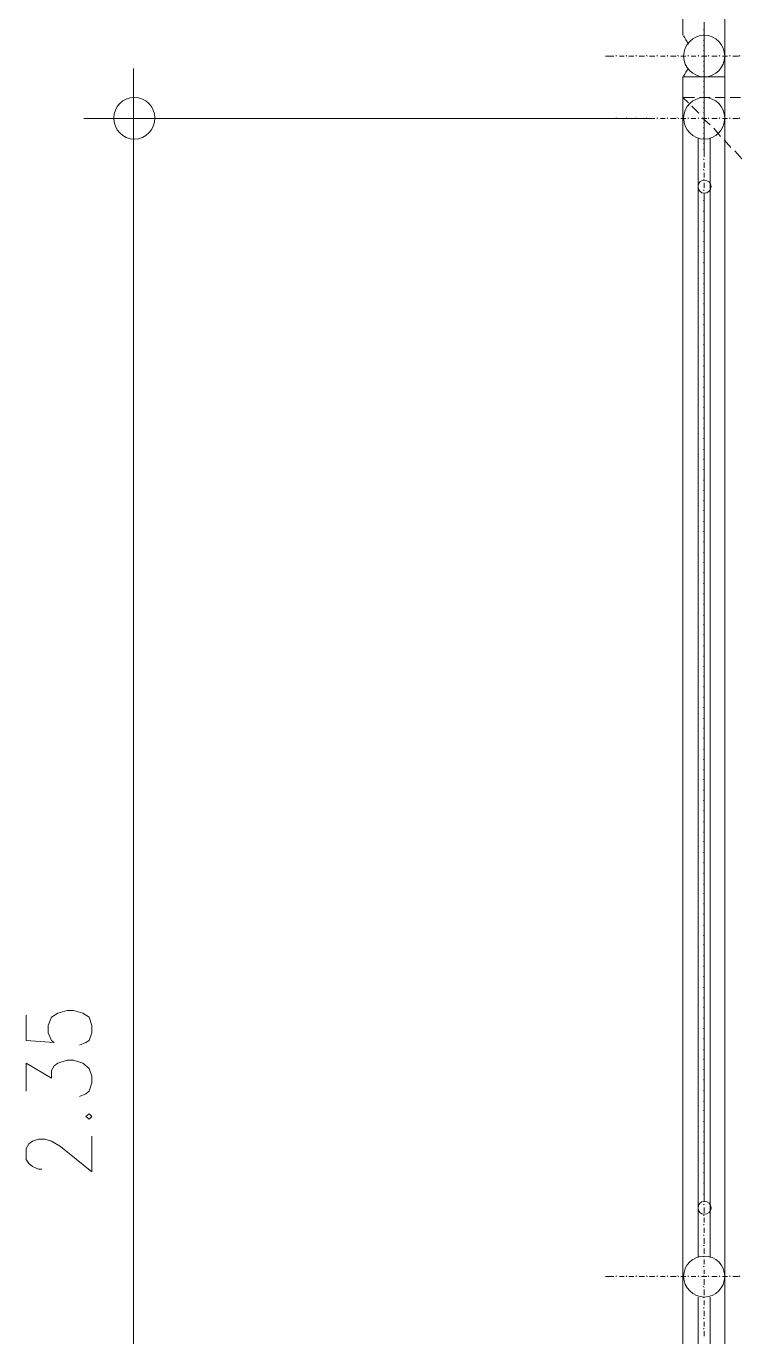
# Model space of a CAD drawing. Header units: millimetres. Extents: x 2928 to 3112, y 1220 to 1280.
# Drawn here: x 3063.563 to 3065.293, y 1265.01 to 1268.178 of the extents above; entities that cross this region are included whole.
import ezdxf

# ---------------------------------------------------------------- set-up
doc = ezdxf.new("R2010")
doc.units = ezdxf.units.MM

msp = doc.modelspace()

# ---------------------------------------------------------------- linework, layer by layer
at = {"color": 253, "linetype": 'Continuous', "lineweight": 5, "true_color": 0x9a9a9a}
for points in [[(3065.25214, 1268.05543), (3065.25214, 1275.05676), (3065.15125, 1275.05676), (3065.15125, 1268.15632)], [(3065.07516, 1267.95454), (3063.80325, 1267.95454), (3063.80325, 1267.95454)], [(3063.82309, 1267.8553), (3063.82309, 1263.35314), (3063.82309, 1263.35314)]]:
    msp.add_lwpolyline(points, dxfattribs=at)
at = {"color": 252, "linetype": 'Continuous', "lineweight": 13, "true_color": 0x989898}
for points in [[(3065.20252, 1268.1679), (3065.20087, 1268.16956), (3065.20087, 1268.16956)], [(3065.20252, 1268.18775), (3065.20252, 1268.17452), (3065.20252, 1268.17452)], [(3065.20252, 1268.16129), (3065.20252, 1268.17452), (3065.20252, 1268.17452)], [(3065.20252, 1268.16129), (3065.20252, 1268.14971), (3065.20252, 1268.14971)], [(3065.20252, 1268.15632), (3065.20087, 1268.15798), (3065.20087, 1268.15798)], [(3065.20252, 1268.14309), (3065.20087, 1268.14475), (3065.20087, 1268.14475)], [(3065.20252, 1268.12986), (3065.20087, 1268.13151), (3065.20087, 1268.13151)], [(3065.20252, 1268.13648), (3065.20252, 1268.14971), (3065.20252, 1268.14971)], [(3065.20252, 1268.13648), (3065.20252, 1268.12324), (3065.20252, 1268.12324)], [(3064.96435, 1268.10505), (3064.98419, 1268.10505), (3064.98419, 1268.10505)], [(3064.99081, 1268.10505), (3064.98915, 1268.1067), (3064.98915, 1268.1067)], [(3064.99742, 1268.10505), (3065.009, 1268.10505), (3065.009, 1268.10505)], [(3065.01562, 1268.10505), (3065.01396, 1268.1067), (3065.01396, 1268.1067)], [(3065.02058, 1268.10505), (3065.03216, 1268.10505), (3065.03216, 1268.10505)], [(3065.03877, 1268.10505), (3065.03712, 1268.1067), (3065.03712, 1268.1067)], [(3065.04539, 1268.10505), (3065.05862, 1268.10505), (3065.05862, 1268.10505)], [(3065.06524, 1268.10505), (3065.06193, 1268.1067), (3065.06193, 1268.1067)], [(3065.0702, 1268.10505), (3065.08343, 1268.10505), (3065.08343, 1268.10505)], [(3065.09005, 1268.10505), (3065.08839, 1268.1067), (3065.08839, 1268.1067)], [(3065.09666, 1268.10505), (3065.10824, 1268.10505), (3065.10824, 1268.10505)], [(3065.11486, 1268.10505), (3065.1132, 1268.1067), (3065.1132, 1268.1067)], [(3065.12147, 1268.10505), (3065.13471, 1268.10505), (3065.13471, 1268.10505)], [(3065.14132, 1268.10505), (3065.13801, 1268.1067), (3065.13801, 1268.1067)], [(3065.14628, 1268.10505), (3065.15786, 1268.10505), (3065.15786, 1268.10505)], [(3065.16448, 1268.10505), (3065.16282, 1268.1067), (3065.16282, 1268.1067)], [(3065.17109, 1268.10505), (3065.18267, 1268.10505), (3065.18267, 1268.10505)], [(3065.18929, 1268.10505), (3065.18763, 1268.1067), (3065.18763, 1268.1067)], [(3065.1959, 1268.10505), (3065.20914, 1268.10505), (3065.20914, 1268.10505)], [(3065.20252, 1268.11663), (3065.20087, 1268.11994), (3065.20087, 1268.11994)], [(3065.20252, 1268.10505), (3065.20087, 1268.1067), (3065.20087, 1268.1067)], [(3065.20252, 1268.11167), (3065.20252, 1268.12324), (3065.20252, 1268.12324)], [(3065.20252, 1268.11167), (3065.20252, 1268.09843), (3065.20252, 1268.09843)], [(3065.20252, 1268.0852), (3065.20252, 1268.09843), (3065.20252, 1268.09843)], [(3065.2141, 1268.10505), (3065.21244, 1268.1067), (3065.21244, 1268.1067)], [(3065.22071, 1268.10505), (3065.23395, 1268.10505), (3065.23395, 1268.10505)], [(3065.24056, 1268.10505), (3065.23891, 1268.1067), (3065.23891, 1268.1067)], [(3065.24718, 1268.10505), (3065.25875, 1268.10505), (3065.25875, 1268.10505)], [(3065.26537, 1268.10505), (3065.26372, 1268.1067), (3065.26372, 1268.1067)], [(3065.27199, 1268.10505), (3065.28522, 1268.10505), (3065.28522, 1268.10505)], [(3065.28853, 1268.10505), (3065.28687, 1268.1067), (3065.28687, 1268.1067)], [(3065.20252, 1268.09182), (3065.20087, 1268.09347), (3065.20087, 1268.09347)], [(3065.20252, 1268.07859), (3065.20087, 1268.08189), (3065.20087, 1268.08189)], [(3065.20252, 1268.06866), (3065.20087, 1268.07032), (3065.20087, 1268.07032)], [(3065.20252, 1268.0852), (3065.20252, 1268.07528), (3065.20252, 1268.07528)], [(3065.20252, 1268.06205), (3065.20252, 1268.07528), (3065.20252, 1268.07528)], [(3065.20252, 1268.05543), (3065.20087, 1268.05708), (3065.20087, 1268.05708)], [(3065.20252, 1268.04385), (3065.20087, 1268.04551), (3065.20087, 1268.04551)], [(3065.20252, 1268.03062), (3065.20087, 1268.03227), (3065.20087, 1268.03227)], [(3065.20252, 1268.06205), (3065.20252, 1268.05047), (3065.20252, 1268.05047)], [(3065.20252, 1268.03724), (3065.20252, 1268.05047), (3065.20252, 1268.05047)], [(3065.20252, 1268.03724), (3065.20252, 1268.024), (3065.20252, 1268.024)], [(3065.15125, 1267.98596), (3065.15125, 1268.00581), (3065.17936, 1268.00581)], [(3065.15125, 1268.00581), (3065.16448, 1267.99258), (3065.16448, 1267.99258)], [(3065.19094, 1268.00581), (3065.21741, 1268.00581), (3065.21741, 1268.00581)], [(3065.20252, 1268.01739), (3065.20087, 1268.01904), (3065.20087, 1268.01904)], [(3065.20252, 1268.00581), (3065.20087, 1268.00746), (3065.20087, 1268.00746)], [(3065.20252, 1268.01077), (3065.20252, 1268.024), (3065.20252, 1268.024)], [(3065.20252, 1268.01077), (3065.20252, 1267.99919), (3065.20252, 1267.99919)], [(3065.22898, 1268.00581), (3065.25214, 1268.00581), (3065.25214, 1268.00581)], [(3065.26537, 1268.00581), (3065.29018, 1268.00581), (3065.29018, 1268.00581)], [(3065.15125, 1267.94792), (3065.15125, 1267.97273), (3065.15125, 1267.97273)], [(3065.17275, 1267.98431), (3065.18929, 1267.96777), (3065.18929, 1267.96777)], [(3065.20252, 1267.99258), (3065.20087, 1267.99423), (3065.20087, 1267.99423)], [(3065.20252, 1267.97935), (3065.20087, 1267.981), (3065.20087, 1267.981)], [(3065.20252, 1267.96777), (3065.20087, 1267.96942), (3065.20087, 1267.96942)], [(3065.20252, 1267.98596), (3065.20252, 1267.99919), (3065.20252, 1267.99919)], [(3065.20252, 1267.98596), (3065.20252, 1267.97273), (3065.20252, 1267.97273)], [(3065.20252, 1267.96115), (3065.20252, 1267.97273), (3065.20252, 1267.97273)], [(3064.96435, 1267.95454), (3064.98419, 1267.95454), (3064.98419, 1267.95454)], [(3064.96435, 1267.95454), (3064.98419, 1267.95454), (3064.98419, 1267.95454)], [(3064.99081, 1267.95454), (3064.98915, 1267.95619), (3064.98915, 1267.95619)], [(3064.99081, 1267.95454), (3064.98915, 1267.95619), (3064.98915, 1267.95619)], [(3064.99742, 1267.95454), (3065.009, 1267.95454), (3065.009, 1267.95454)], [(3064.99742, 1267.95454), (3065.009, 1267.95454), (3065.009, 1267.95454)], [(3065.01562, 1267.95454), (3065.01396, 1267.95619), (3065.01396, 1267.95619)], [(3065.01562, 1267.95454), (3065.01396, 1267.95619), (3065.01396, 1267.95619)], [(3065.02058, 1267.95454), (3065.03216, 1267.95454), (3065.03216, 1267.95454)], [(3065.02058, 1267.95454), (3065.03216, 1267.95454), (3065.03216, 1267.95454)], [(3065.03877, 1267.95454), (3065.03712, 1267.95619), (3065.03712, 1267.95619)], [(3065.03877, 1267.95454), (3065.03712, 1267.95619), (3065.03712, 1267.95619)], [(3065.04539, 1267.95454), (3065.05862, 1267.95454), (3065.05862, 1267.95454)], [(3065.04539, 1267.95454), (3065.05862, 1267.95454), (3065.05862, 1267.95454)], [(3065.06524, 1267.95454), (3065.06193, 1267.95619), (3065.06193, 1267.95619)], [(3065.06524, 1267.95454), (3065.06193, 1267.95619), (3065.06193, 1267.95619)], [(3065.0702, 1267.95454), (3065.08343, 1267.95454), (3065.08343, 1267.95454)], [(3065.0702, 1267.95454), (3065.08343, 1267.95454), (3065.08343, 1267.95454)], [(3065.09005, 1267.95454), (3065.08839, 1267.95619), (3065.08839, 1267.95619)], [(3065.09005, 1267.95454), (3065.08839, 1267.95619), (3065.08839, 1267.95619)], [(3065.09666, 1267.95454), (3065.10824, 1267.95454), (3065.10824, 1267.95454)], [(3065.09666, 1267.95454), (3065.10824, 1267.95454), (3065.10824, 1267.95454)], [(3065.11486, 1267.95454), (3065.1132, 1267.95619), (3065.1132, 1267.95619)], [(3065.11486, 1267.95454), (3065.1132, 1267.95619), (3065.1132, 1267.95619)], [(3065.12147, 1267.95454), (3065.13471, 1267.95454), (3065.13471, 1267.95454)], [(3065.12147, 1267.95454), (3065.13471, 1267.95454), (3065.13471, 1267.95454)], [(3065.14132, 1267.95454), (3065.13801, 1267.95619), (3065.13801, 1267.95619)], [(3065.14132, 1267.95454), (3065.13801, 1267.95619), (3065.13801, 1267.95619)], [(3065.14628, 1267.95454), (3065.15786, 1267.95454), (3065.15786, 1267.95454)], [(3065.14628, 1267.95454), (3065.15786, 1267.95454), (3065.15786, 1267.95454)], [(3065.16448, 1267.95454), (3065.16282, 1267.95619), (3065.16282, 1267.95619)], [(3065.16448, 1267.95454), (3065.16282, 1267.95619), (3065.16282, 1267.95619)], [(3065.17109, 1267.95454), (3065.18267, 1267.95454), (3065.18267, 1267.95454)], [(3065.17109, 1267.95454), (3065.18267, 1267.95454), (3065.18267, 1267.95454)], [(3065.18929, 1267.95454), (3065.18763, 1267.95619), (3065.18763, 1267.95619)], [(3065.18929, 1267.95454), (3065.18763, 1267.95619), (3065.18763, 1267.95619)], [(3065.1959, 1267.95454), (3065.20914, 1267.95454), (3065.20914, 1267.95454)], [(3065.1959, 1267.95454), (3065.20914, 1267.95454), (3065.20914, 1267.95454)], [(3065.19756, 1267.95619), (3065.21741, 1267.93965), (3065.21741, 1267.93965)], [(3065.20252, 1267.95454), (3065.20087, 1267.95619), (3065.20087, 1267.95619)], [(3065.20252, 1267.94461), (3065.20087, 1267.94627), (3065.20087, 1267.94627)], [(3065.20252, 1267.96115), (3065.20252, 1267.94792), (3065.20252, 1267.94792)], [(3065.20252, 1267.938), (3065.20252, 1267.94792), (3065.20252, 1267.94792)], [(3065.20252, 1267.938), (3065.20252, 1267.92476), (3065.20252, 1267.92476)], [(3065.2141, 1267.95454), (3065.21244, 1267.95619), (3065.21244, 1267.95619)], [(3065.2141, 1267.95454), (3065.21244, 1267.95619), (3065.21244, 1267.95619)], [(3065.22071, 1267.95454), (3065.23395, 1267.95454), (3065.23395, 1267.95454)], [(3065.22071, 1267.95454), (3065.23395, 1267.95454), (3065.23395, 1267.95454)], [(3065.24056, 1267.95454), (3065.23891, 1267.95619), (3065.23891, 1267.95619)], [(3065.24056, 1267.95454), (3065.23891, 1267.95619), (3065.23891, 1267.95619)], [(3065.24718, 1267.95454), (3065.25875, 1267.95454), (3065.25875, 1267.95454)], [(3065.24718, 1267.95454), (3065.25875, 1267.95454), (3065.25875, 1267.95454)], [(3065.26537, 1267.95454), (3065.26372, 1267.95619), (3065.26372, 1267.95619)], [(3065.26537, 1267.95454), (3065.26372, 1267.95619), (3065.26372, 1267.95619)], [(3065.27199, 1267.95454), (3065.28522, 1267.95454), (3065.28522, 1267.95454)], [(3065.27199, 1267.95454), (3065.28522, 1267.95454), (3065.28522, 1267.95454)], [(3065.28853, 1267.95454), (3065.28687, 1267.95619), (3065.28687, 1267.95619)], [(3065.28853, 1267.95454), (3065.28687, 1267.95619), (3065.28687, 1267.95619)], [(3065.15125, 1267.90988), (3065.15125, 1267.93469), (3065.15125, 1267.93469)], [(3065.20252, 1267.93138), (3065.20087, 1267.93303), (3065.20087, 1267.93303)], [(3065.20252, 1267.91815), (3065.20087, 1267.9198), (3065.20087, 1267.9198)], [(3065.20252, 1267.90492), (3065.20087, 1267.90822), (3065.20087, 1267.90822)], [(3065.20252, 1267.91153), (3065.20252, 1267.92476), (3065.20252, 1267.92476)], [(3065.20252, 1267.91153), (3065.20252, 1267.89995), (3065.20252, 1267.89995)], [(3065.22568, 1267.93138), (3065.24222, 1267.91153), (3065.24222, 1267.91153)], [(3065.15125, 1267.87349), (3065.15125, 1267.89995), (3065.15125, 1267.89995)], [(3065.20252, 1267.89334), (3065.20087, 1267.89499), (3065.20087, 1267.89499)], [(3065.20252, 1267.88011), (3065.20087, 1267.88176), (3065.20087, 1267.88176)], [(3065.20252, 1267.88672), (3065.20252, 1267.89995), (3065.20252, 1267.89995)], [(3065.20252, 1267.88672), (3065.20252, 1267.87018), (3065.20252, 1267.87018)], [(3065.25049, 1267.90326), (3065.26702, 1267.88507), (3065.26702, 1267.88507)], [(3065.27695, 1267.8768), (3065.29349, 1267.85695), (3065.29349, 1267.85695)], [(3065.15125, 1267.83545), (3065.15125, 1267.86191), (3065.15125, 1267.86191)], [(3065.20252, 1267.8553), (3065.20087, 1267.85695), (3065.20087, 1267.85695)], [(3065.20252, 1267.86191), (3065.20252, 1267.87349), (3065.20252, 1267.87349)], [(3065.20252, 1267.83545), (3065.20252, 1267.84868), (3065.20252, 1267.84868)], [(3065.15125, 1267.79741), (3065.15125, 1267.82387), (3065.15125, 1267.82387)], [(3065.20252, 1267.82883), (3065.20087, 1267.83214), (3065.20087, 1267.83214)], [(3065.20252, 1267.81229), (3065.20252, 1267.82387), (3065.20252, 1267.82387)], [(3065.15125, 1267.76102), (3065.15125, 1267.78583), (3065.15125, 1267.78583)], [(3065.20252, 1267.80568), (3065.20087, 1267.80733), (3065.20087, 1267.80733)], [(3065.20252, 1267.78087), (3065.20087, 1267.78252), (3065.20087, 1267.78252)], [(3065.20252, 1267.78748), (3065.20252, 1267.79906), (3065.20252, 1267.79906)], [(3065.15125, 1267.72298), (3065.15125, 1267.74944), (3065.15125, 1267.74944)], [(3065.20252, 1267.75606), (3065.20087, 1267.75771), (3065.20087, 1267.75771)], [(3065.20252, 1267.76102), (3065.20252, 1267.77425), (3065.20252, 1267.77425)], [(3065.20252, 1267.73621), (3065.20252, 1267.74944), (3065.20252, 1267.74944)], [(3065.20252, 1267.72959), (3065.20087, 1267.73125), (3065.20087, 1267.73125)], [(3065.20252, 1267.7114), (3065.20252, 1267.72298), (3065.20252, 1267.72298)], [(3065.15125, 1267.68494), (3065.15125, 1267.7114), (3065.15125, 1267.7114)], [(3065.20252, 1267.70478), (3065.20087, 1267.70644), (3065.20087, 1267.70644)], [(3065.20252, 1267.68494), (3065.20252, 1267.69817), (3065.20252, 1267.69817)], [(3065.15125, 1267.64689), (3065.15125, 1267.67336), (3065.15125, 1267.67336)], [(3065.20252, 1267.68163), (3065.20087, 1267.68328), (3065.20087, 1267.68328)], [(3065.20252, 1267.65516), (3065.20087, 1267.65847), (3065.20087, 1267.65847)], [(3065.20252, 1267.66178), (3065.20252, 1267.67501), (3065.20252, 1267.67501)], [(3065.15125, 1267.61216), (3065.15125, 1267.63532), (3065.15125, 1267.63532)], [(3065.20252, 1267.63035), (3065.20087, 1267.63201), (3065.20087, 1267.63201)], [(3065.20252, 1267.63697), (3065.20252, 1267.6502), (3065.20252, 1267.6502)], [(3065.20252, 1267.61216), (3065.20252, 1267.62374), (3065.20252, 1267.62374)], [(3065.15125, 1267.57412), (3065.15125, 1267.59893), (3065.15125, 1267.59893)], [(3065.20252, 1267.60555), (3065.20087, 1267.6072), (3065.20087, 1267.6072)], [(3065.20252, 1267.5857), (3065.20252, 1267.59893), (3065.20252, 1267.59893)], [(3065.15125, 1267.53442), (3065.15125, 1267.56089), (3065.15125, 1267.56089)], [(3065.20252, 1267.57908), (3065.20087, 1267.58074), (3065.20087, 1267.58074)], [(3065.20252, 1267.56089), (3065.20252, 1267.57412), (3065.20252, 1267.57412)], [(3065.20252, 1267.55427), (3065.20087, 1267.55593), (3065.20087, 1267.55593)], [(3065.20252, 1267.53112), (3065.20087, 1267.53277), (3065.20087, 1267.53277)], [(3065.20252, 1267.53773), (3065.20252, 1267.54931), (3065.20252, 1267.54931)], [(3065.15125, 1267.49969), (3065.15125, 1267.52285), (3065.15125, 1267.52285)], [(3065.20252, 1267.50631), (3065.20087, 1267.50796), (3065.20087, 1267.50796)], [(3065.20252, 1267.51127), (3065.20252, 1267.5245), (3065.20252, 1267.5245)], [(3065.20252, 1267.48646), (3065.20252, 1267.49969), (3065.20252, 1267.49969)], [(3065.15125, 1267.46165), (3065.15125, 1267.48646), (3065.15125, 1267.48646)], [(3065.20252, 1267.47984), (3065.20087, 1267.4815), (3065.20087, 1267.4815)], [(3065.20252, 1267.46165), (3065.20252, 1267.47323), (3065.20252, 1267.47323)], [(3065.15125, 1267.42361), (3065.15125, 1267.44842), (3065.15125, 1267.44842)], [(3065.20252, 1267.45503), (3065.20087, 1267.45669), (3065.20087, 1267.45669)], [(3065.20252, 1267.42857), (3065.20087, 1267.43188), (3065.20087, 1267.43188)], [(3065.20252, 1267.43518), (3065.20252, 1267.44842), (3065.20252, 1267.44842)], [(3065.15125, 1267.38556), (3065.15125, 1267.41037), (3065.15125, 1267.41037)], [(3065.20252, 1267.40541), (3065.20087, 1267.40872), (3065.20087, 1267.40872)], [(3065.20252, 1267.41203), (3065.20252, 1267.42361), (3065.20252, 1267.42361)], [(3065.20252, 1267.38722), (3065.20252, 1267.40045), (3065.20252, 1267.40045)], [(3065.15125, 1267.34918), (3065.15125, 1267.37233), (3065.15125, 1267.37233)], [(3065.20252, 1267.3806), (3065.20087, 1267.38226), (3065.20087, 1267.38226)], [(3065.20252, 1267.36241), (3065.20252, 1267.37399), (3065.20252, 1267.37399)], [(3065.15125, 1267.31114), (3065.15125, 1267.33594), (3065.15125, 1267.33594)], [(3065.20252, 1267.35579), (3065.20087, 1267.35745), (3065.20087, 1267.35745)], [(3065.20252, 1267.33594), (3065.20252, 1267.34918), (3065.20252, 1267.34918)], [(3065.20252, 1267.32933), (3065.20087, 1267.33098), (3065.20087, 1267.33098)], [(3065.20252, 1267.30452), (3065.20087, 1267.30617), (3065.20087, 1267.30617)], [(3065.20252, 1267.31114), (3065.20252, 1267.32271), (3065.20252, 1267.32271)], [(3065.15125, 1267.27309), (3065.15125, 1267.2979), (3065.15125, 1267.2979)], [(3065.20252, 1267.28136), (3065.20087, 1267.28302), (3065.20087, 1267.28302)], [(3065.20252, 1267.28467), (3065.20252, 1267.2979), (3065.20252, 1267.2979)], [(3065.20252, 1267.26152), (3065.20252, 1267.27475), (3065.20252, 1267.27475)], [(3065.15125, 1267.23671), (3065.15125, 1267.25986), (3065.15125, 1267.25986)], [(3065.20252, 1267.25655), (3065.20087, 1267.25821), (3065.20087, 1267.25821)], [(3065.20252, 1267.23671), (3065.20252, 1267.24994), (3065.20252, 1267.24994)], [(3065.15125, 1267.19866), (3065.15125, 1267.22347), (3065.15125, 1267.22347)], [(3065.20252, 1267.23009), (3065.20087, 1267.23174), (3065.20087, 1267.23174)], [(3065.20252, 1267.2119), (3065.20252, 1267.22347), (3065.20252, 1267.22347)], [(3065.15125, 1267.16062), (3065.15125, 1267.18543), (3065.15125, 1267.18543)], [(3065.20252, 1267.20528), (3065.20087, 1267.20693), (3065.20087, 1267.20693)], [(3065.20252, 1267.17882), (3065.20087, 1267.18212), (3065.20087, 1267.18212)], [(3065.20252, 1267.18543), (3065.20252, 1267.19866), (3065.20252, 1267.19866)], [(3065.15125, 1267.12258), (3065.15125, 1267.14739), (3065.15125, 1267.14739)], [(3065.20252, 1267.15401), (3065.20087, 1267.15566), (3065.20087, 1267.15566)], [(3065.20252, 1267.16062), (3065.20252, 1267.17385), (3065.20252, 1267.17385)], [(3065.20252, 1267.13747), (3065.20252, 1267.1507), (3065.20252, 1267.1507)], [(3065.20252, 1267.13085), (3065.20087, 1267.1325), (3065.20087, 1267.1325)], [(3065.20252, 1267.111), (3065.20252, 1267.12423), (3065.20252, 1267.12423)], [(3065.15125, 1267.08619), (3065.15125, 1267.10935), (3065.15125, 1267.10935)], [(3065.20252, 1267.10604), (3065.20087, 1267.10769), (3065.20087, 1267.10769)], [(3065.20252, 1267.08619), (3065.20252, 1267.09942), (3065.20252, 1267.09942)], [(3065.15125, 1267.04815), (3065.15125, 1267.07296), (3065.15125, 1267.07296)], [(3065.20252, 1267.07958), (3065.20087, 1267.08123), (3065.20087, 1267.08123)], [(3065.20252, 1267.05477), (3065.20087, 1267.05642), (3065.20087, 1267.05642)], [(3065.20252, 1267.06138), (3065.20252, 1267.07296), (3065.20252, 1267.07296)], [(3065.15125, 1267.01011), (3065.15125, 1267.03492), (3065.15125, 1267.03492)], [(3065.20252, 1267.02996), (3065.20087, 1267.03161), (3065.20087, 1267.03161)], [(3065.20252, 1267.03492), (3065.20252, 1267.04815), (3065.20252, 1267.04815)], [(3065.20252, 1267.01176), (3065.20252, 1267.02334), (3065.20252, 1267.02334)], [(3065.15125, 1266.97207), (3065.15125, 1266.99688), (3065.15125, 1266.99688)], [(3065.20252, 1267.00515), (3065.20087, 1267.00846), (3065.20087, 1267.00846)], [(3065.20252, 1266.98695), (3065.20252, 1267.00019), (3065.20252, 1267.00019)], [(3065.15125, 1266.93568), (3065.15125, 1266.96214), (3065.15125, 1266.96214)], [(3065.20252, 1266.98034), (3065.20087, 1266.98199), (3065.20087, 1266.98199)], [(3065.20252, 1266.95553), (3065.20087, 1266.95718), (3065.20087, 1266.95718)], [(3065.20252, 1266.96214), (3065.20252, 1266.97372), (3065.20252, 1266.97372)], [(3065.15125, 1266.89764), (3065.15125, 1266.9241), (3065.15125, 1266.9241)], [(3065.20252, 1266.92906), (3065.20087, 1266.93237), (3065.20087, 1266.93237)], [(3065.20252, 1266.93568), (3065.20252, 1266.94891), (3065.20252, 1266.94891)], [(3065.20252, 1266.91087), (3065.20252, 1266.9241), (3065.20252, 1266.9241)], [(3065.20252, 1266.90425), (3065.20087, 1266.90591), (3065.20087, 1266.90591)], [(3065.20252, 1266.88606), (3065.20252, 1266.89764), (3065.20252, 1266.89764)], [(3065.15125, 1266.8596), (3065.15125, 1266.88606), (3065.15125, 1266.88606)], [(3065.20252, 1266.8811), (3065.20087, 1266.88275), (3065.20087, 1266.88275)], [(3065.20252, 1266.86125), (3065.20252, 1266.87448), (3065.20252, 1266.87448)], [(3065.15125, 1266.82321), (3065.15125, 1266.84636), (3065.15125, 1266.84636)], [(3065.20252, 1266.85629), (3065.20087, 1266.85794), (3065.20087, 1266.85794)], [(3065.20252, 1266.82982), (3065.20087, 1266.83148), (3065.20087, 1266.83148)], [(3065.20252, 1266.83644), (3065.20252, 1266.84967), (3065.20252, 1266.84967)], [(3065.15125, 1266.78517), (3065.15125, 1266.81163), (3065.15125, 1266.81163)], [(3065.20252, 1266.80501), (3065.20087, 1266.80667), (3065.20087, 1266.80667)], [(3065.20252, 1266.81163), (3065.20252, 1266.82321), (3065.20252, 1266.82321)], [(3065.20252, 1266.78517), (3065.20252, 1266.7984), (3065.20252, 1266.7984)], [(3065.15125, 1266.74713), (3065.15125, 1266.77359), (3065.15125, 1266.77359)], [(3065.20252, 1266.7802), (3065.20087, 1266.78186), (3065.20087, 1266.78186)], [(3065.20252, 1266.76036), (3065.20252, 1266.77359), (3065.20252, 1266.77359)], [(3065.15125, 1266.70908), (3065.15125, 1266.73555), (3065.15125, 1266.73555)], [(3065.20252, 1266.75374), (3065.20087, 1266.75539), (3065.20087, 1266.75539)], [(3065.20252, 1266.7372), (3065.20252, 1266.75043), (3065.20252, 1266.75043)], [(3065.20252, 1266.73059), (3065.20087, 1266.73224), (3065.20087, 1266.73224)], [(3065.20252, 1266.70578), (3065.20087, 1266.70743), (3065.20087, 1266.70743)], [(3065.20252, 1266.71239), (3065.20252, 1266.72397), (3065.20252, 1266.72397)], [(3065.15125, 1266.67435), (3065.15125, 1266.69916), (3065.15125, 1266.69916)], [(3065.20252, 1266.67931), (3065.20087, 1266.68097), (3065.20087, 1266.68097)], [(3065.20252, 1266.68593), (3065.20252, 1266.69916), (3065.20252, 1266.69916)], [(3065.20252, 1266.66112), (3065.20252, 1266.67435), (3065.20252, 1266.67435)], [(3065.15125, 1266.63465), (3065.15125, 1266.66112), (3065.15125, 1266.66112)], [(3065.20252, 1266.6545), (3065.20087, 1266.65616), (3065.20087, 1266.65616)], [(3065.20252, 1266.63465), (3065.20252, 1266.64789), (3065.20252, 1266.64789)], [(3065.15125, 1266.59661), (3065.15125, 1266.62308), (3065.15125, 1266.62308)], [(3065.20252, 1266.62969), (3065.20087, 1266.63135), (3065.20087, 1266.63135)], [(3065.20252, 1266.60654), (3065.20087, 1266.60819), (3065.20087, 1266.60819)], [(3065.20252, 1266.6115), (3065.20252, 1266.62308), (3065.20252, 1266.62308)], [(3065.15125, 1266.56188), (3065.15125, 1266.58503), (3065.15125, 1266.58503)], [(3065.20252, 1266.58007), (3065.20087, 1266.58173), (3065.20087, 1266.58173)], [(3065.20252, 1266.58669), (3065.20252, 1266.59992), (3065.20252, 1266.59992)], [(3065.15125, 1266.52384), (3065.15125, 1266.54865), (3065.15125, 1266.54865)], [(3065.20252, 1266.55526), (3065.20087, 1266.55692), (3065.20087, 1266.55692)], [(3065.20252, 1266.56188), (3065.20252, 1266.57346), (3065.20252, 1266.57346)], [(3065.20252, 1266.53541), (3065.20252, 1266.54865), (3065.20252, 1266.54865)], [(3065.20252, 1266.5288), (3065.20087, 1266.53211), (3065.20087, 1266.53211)], [(3065.20252, 1266.5106), (3065.20252, 1266.52384), (3065.20252, 1266.52384)], [(3065.15125, 1266.48579), (3065.15125, 1266.5106), (3065.15125, 1266.5106)], [(3065.20252, 1266.50399), (3065.20087, 1266.50564), (3065.20087, 1266.50564)], [(3065.20252, 1266.48083), (3065.20087, 1266.48249), (3065.20087, 1266.48249)], [(3065.20252, 1266.48745), (3065.20252, 1266.49737), (3065.20252, 1266.49737)], [(3065.15125, 1266.44775), (3065.15125, 1266.47256), (3065.15125, 1266.47256)], [(3065.20252, 1266.45602), (3065.20087, 1266.45768), (3065.20087, 1266.45768)], [(3065.20252, 1266.46264), (3065.20252, 1266.47422), (3065.20252, 1266.47422)], [(3065.20252, 1266.43618), (3065.20252, 1266.44941), (3065.20252, 1266.44941)], [(3065.15125, 1266.41137), (3065.15125, 1266.43618), (3065.15125, 1266.43618)], [(3065.20252, 1266.42956), (3065.20087, 1266.43121), (3065.20087, 1266.43121)], [(3065.20252, 1266.41137), (3065.20252, 1266.42294), (3065.20252, 1266.42294)], [(3065.15125, 1266.37332), (3065.15125, 1266.39813), (3065.15125, 1266.39813)], [(3065.20252, 1266.40475), (3065.20087, 1266.4064), (3065.20087, 1266.4064)], [(3065.20252, 1266.3849), (3065.20252, 1266.39813), (3065.20252, 1266.39813)], [(3065.15125, 1266.33528), (3065.15125, 1266.36009), (3065.15125, 1266.36009)], [(3065.20252, 1266.37994), (3065.20087, 1266.38159), (3065.20087, 1266.38159)], [(3065.20252, 1266.35678), (3065.20087, 1266.35844), (3065.20087, 1266.35844)], [(3065.20252, 1266.36009), (3065.20252, 1266.37332), (3065.20252, 1266.37332)], [(3065.15125, 1266.29889), (3065.15125, 1266.32205), (3065.15125, 1266.32205)], [(3065.20252, 1266.33032), (3065.20087, 1266.33197), (3065.20087, 1266.33197)], [(3065.20252, 1266.33694), (3065.20252, 1266.35017), (3065.20252, 1266.35017)], [(3065.20252, 1266.31213), (3065.20252, 1266.3237), (3065.20252, 1266.3237)], [(3065.20252, 1266.30551), (3065.20087, 1266.30716), (3065.20087, 1266.30716)], [(3065.20252, 1266.28566), (3065.20252, 1266.29889), (3065.20252, 1266.29889)], [(3065.15125, 1266.26085), (3065.15125, 1266.28566), (3065.15125, 1266.28566)], [(3065.20252, 1266.27905), (3065.20087, 1266.28235), (3065.20087, 1266.28235)], [(3065.20252, 1266.26085), (3065.20252, 1266.27408), (3065.20252, 1266.27408)], [(3065.15125, 1266.22281), (3065.15125, 1266.24762), (3065.15125, 1266.24762)], [(3065.20252, 1266.25424), (3065.20087, 1266.25589), (3065.20087, 1266.25589)], [(3065.20252, 1266.22943), (3065.20087, 1266.23108), (3065.20087, 1266.23108)], [(3065.20252, 1266.23604), (3065.20252, 1266.24762), (3065.20252, 1266.24762)], [(3065.15125, 1266.18477), (3065.15125, 1266.20958), (3065.15125, 1266.20958)], [(3065.20252, 1266.20627), (3065.20087, 1266.20792), (3065.20087, 1266.20792)], [(3065.20252, 1266.21123), (3065.20252, 1266.22281), (3065.20252, 1266.22281)], [(3065.20252, 1266.18642), (3065.20252, 1266.19965), (3065.20252, 1266.19965)], [(3065.15125, 1266.14838), (3065.15125, 1266.17319), (3065.15125, 1266.17319)], [(3065.20252, 1266.17981), (3065.20087, 1266.18146), (3065.20087, 1266.18146)], [(3065.20252, 1266.16161), (3065.20252, 1266.17319), (3065.20252, 1266.17319)], [(3065.15125, 1266.11034), (3065.15125, 1266.13515), (3065.15125, 1266.13515)], [(3065.20252, 1266.155), (3065.20087, 1266.15665), (3065.20087, 1266.15665)], [(3065.20252, 1266.13019), (3065.20087, 1266.13184), (3065.20087, 1266.13184)], [(3065.20252, 1266.13515), (3065.20252, 1266.14838), (3065.20252, 1266.14838)], [(3065.20252, 1266.10372), (3065.20087, 1266.10538), (3065.20087, 1266.10538)], [(3065.20252, 1266.11034), (3065.20252, 1266.12357), (3065.20252, 1266.12357)], [(3065.15125, 1266.0723), (3065.15125, 1266.09711), (3065.15125, 1266.09711)], [(3065.20252, 1266.08057), (3065.20087, 1266.08222), (3065.20087, 1266.08222)], [(3065.20252, 1266.08718), (3065.20252, 1266.09711), (3065.20252, 1266.09711)], [(3065.20252, 1266.06237), (3065.20252, 1266.07395), (3065.20252, 1266.07395)], [(3065.15125, 1266.03591), (3065.15125, 1266.05907), (3065.15125, 1266.05907)], [(3065.20252, 1266.05576), (3065.20087, 1266.05741), (3065.20087, 1266.05741)], [(3065.20252, 1266.03591), (3065.20252, 1266.04914), (3065.20252, 1266.04914)], [(3065.15125, 1265.99787), (3065.15125, 1266.02433), (3065.15125, 1266.02433)], [(3065.20252, 1266.02929), (3065.20087, 1266.0326), (3065.20087, 1266.0326)], [(3065.20252, 1266.00448), (3065.20087, 1266.00614), (3065.20087, 1266.00614)], [(3065.20252, 1266.0111), (3065.20252, 1266.02433), (3065.20252, 1266.02433)], [(3065.15125, 1265.95983), (3065.15125, 1265.98629), (3065.15125, 1265.98629)], [(3065.20252, 1265.97967), (3065.20087, 1265.98133), (3065.20087, 1265.98133)], [(3065.20252, 1265.98629), (3065.20252, 1265.99787), (3065.20252, 1265.99787)], [(3065.15125, 1265.92178), (3065.15125, 1265.94659), (3065.15125, 1265.94659)], [(3065.20252, 1265.95652), (3065.20087, 1265.95817), (3065.20087, 1265.95817)], [(3065.20252, 1265.95983), (3065.20252, 1265.97306), (3065.20252, 1265.97306)], [(3065.20252, 1265.93667), (3065.20252, 1265.9499), (3065.20252, 1265.9499)], [(3065.20252, 1265.93005), (3065.20087, 1265.93171), (3065.20087, 1265.93171)], [(3065.20252, 1265.91186), (3065.20252, 1265.92344), (3065.20252, 1265.92344)], [(3065.15125, 1265.8854), (3065.15125, 1265.90855), (3065.15125, 1265.90855)], [(3065.20252, 1265.90524), (3065.20087, 1265.9069), (3065.20087, 1265.9069)], [(3065.20252, 1265.88044), (3065.20087, 1265.88209), (3065.20087, 1265.88209)], [(3065.20252, 1265.8854), (3065.20252, 1265.89863), (3065.20252, 1265.89863)], [(3065.15125, 1265.84736), (3065.15125, 1265.87382), (3065.15125, 1265.87382)], [(3065.20252, 1265.85397), (3065.20087, 1265.85563), (3065.20087, 1265.85563)], [(3065.20252, 1265.86059), (3065.20252, 1265.87382), (3065.20252, 1265.87382)], [(3065.20252, 1265.83578), (3065.20252, 1265.84736), (3065.20252, 1265.84736)], [(3065.15125, 1265.80931), (3065.15125, 1265.83578), (3065.15125, 1265.83578)], [(3065.20252, 1265.82916), (3065.20087, 1265.83082), (3065.20087, 1265.83082)], [(3065.20252, 1265.81262), (3065.20252, 1265.8242), (3065.20252, 1265.8242)], [(3065.15125, 1265.77458), (3065.15125, 1265.79774), (3065.15125, 1265.79774)], [(3065.20252, 1265.80601), (3065.20087, 1265.80766), (3065.20087, 1265.80766)], [(3065.20252, 1265.78616), (3065.20252, 1265.79939), (3065.20252, 1265.79939)], [(3065.15125, 1265.73488), (3065.15125, 1265.76135), (3065.15125, 1265.76135)], [(3065.20252, 1265.77954), (3065.20087, 1265.7812), (3065.20087, 1265.7812)], [(3065.20252, 1265.75473), (3065.20087, 1265.75639), (3065.20087, 1265.75639)], [(3065.20252, 1265.76135), (3065.20252, 1265.77458), (3065.20252, 1265.77458)], [(3065.15125, 1265.69684), (3065.15125, 1265.72331), (3065.15125, 1265.72331)], [(3065.20252, 1265.72992), (3065.20087, 1265.73158), (3065.20087, 1265.73158)], [(3065.20252, 1265.73488), (3065.20252, 1265.74812), (3065.20252, 1265.74812)], [(3065.20252, 1265.71007), (3065.20252, 1265.72331), (3065.20252, 1265.72331)], [(3065.20252, 1265.70346), (3065.20087, 1265.70511), (3065.20087, 1265.70511)], [(3065.20252, 1265.68692), (3065.20252, 1265.69684), (3065.20252, 1265.69684)], [(3065.15125, 1265.6588), (3065.15125, 1265.68526), (3065.15125, 1265.68526)], [(3065.20252, 1265.6803), (3065.20087, 1265.68196), (3065.20087, 1265.68196)], [(3065.20252, 1265.65549), (3065.20087, 1265.65715), (3065.20087, 1265.65715)], [(3065.20252, 1265.66211), (3065.20252, 1265.67369), (3065.20252, 1265.67369)], [(3065.15125, 1265.62407), (3065.15125, 1265.64722), (3065.15125, 1265.64722)], [(3065.20252, 1265.62903), (3065.20087, 1265.63234), (3065.20087, 1265.63234)], [(3065.20252, 1265.63564), (3065.20252, 1265.64888), (3065.20252, 1265.64888)], [(3065.15125, 1265.58603), (3065.15125, 1265.61084), (3065.15125, 1265.61084)], [(3065.20252, 1265.60422), (3065.20087, 1265.60587), (3065.20087, 1265.60587)], [(3065.20252, 1265.61084), (3065.20252, 1265.62407), (3065.20252, 1265.62407)], [(3065.20252, 1265.58603), (3065.20252, 1265.5976), (3065.20252, 1265.5976)], [(3065.15125, 1265.54798), (3065.15125, 1265.57279), (3065.15125, 1265.57279)], [(3065.20252, 1265.57941), (3065.20087, 1265.58106), (3065.20087, 1265.58106)], [(3065.20252, 1265.55956), (3065.20252, 1265.57279), (3065.20252, 1265.57279)], [(3065.15125, 1265.5116), (3065.15125, 1265.53475), (3065.15125, 1265.53475)], [(3065.20252, 1265.55625), (3065.20087, 1265.55791), (3065.20087, 1265.55791)], [(3065.20252, 1265.52979), (3065.20087, 1265.53144), (3065.20087, 1265.53144)], [(3065.20252, 1265.53641), (3065.20252, 1265.54964), (3065.20252, 1265.54964)], [(3065.15125, 1265.47355), (3065.15125, 1265.49836), (3065.15125, 1265.49836)], [(3065.20252, 1265.50498), (3065.20087, 1265.50663), (3065.20087, 1265.50663)], [(3065.20252, 1265.5116), (3065.20252, 1265.52317), (3065.20252, 1265.52317)], [(3065.20252, 1265.48513), (3065.20252, 1265.49836), (3065.20252, 1265.49836)], [(3065.20252, 1265.48017), (3065.20087, 1265.48182), (3065.20087, 1265.48182)], [(3065.20252, 1265.46032), (3065.20252, 1265.47355), (3065.20252, 1265.47355)], [(3065.15125, 1265.43551), (3065.15125, 1265.46032), (3065.15125, 1265.46032)], [(3065.20252, 1265.45371), (3065.20087, 1265.45536), (3065.20087, 1265.45536)], [(3065.20252, 1265.43551), (3065.20252, 1265.44709), (3065.20252, 1265.44709)], [(3065.15125, 1265.39747), (3065.15125, 1265.42228), (3065.15125, 1265.42228)], [(3065.20252, 1265.4289), (3065.20087, 1265.43055), (3065.20087, 1265.43055)], [(3065.20252, 1265.40574), (3065.20087, 1265.40739), (3065.20087, 1265.40739)], [(3065.20252, 1265.41236), (3065.20252, 1265.42393), (3065.20252, 1265.42393)], [(3065.15125, 1265.36108), (3065.15125, 1265.38424), (3065.15125, 1265.38424)], [(3065.20252, 1265.37928), (3065.20087, 1265.38258), (3065.20087, 1265.38258)], [(3065.20252, 1265.38589), (3065.20252, 1265.39912), (3065.20252, 1265.39912)], [(3065.20252, 1265.36108), (3065.20252, 1265.37431), (3065.20252, 1265.37431)], [(3065.15125, 1265.32304), (3065.15125, 1265.34785), (3065.15125, 1265.34785)], [(3065.20252, 1265.35447), (3065.20087, 1265.35612), (3065.20087, 1265.35612)], [(3065.20252, 1265.33627), (3065.20252, 1265.34785), (3065.20252, 1265.34785)], [(3065.15125, 1265.285), (3065.15125, 1265.30981), (3065.15125, 1265.30981)], [(3065.20252, 1265.32966), (3065.20087, 1265.33131), (3065.20087, 1265.33131)], [(3065.20252, 1265.30981), (3065.20252, 1265.32304), (3065.20252, 1265.32304)], [(3065.20252, 1265.30319), (3065.20087, 1265.30485), (3065.20087, 1265.30485)], [(3065.20252, 1265.28004), (3065.20087, 1265.28169), (3065.20087, 1265.28169)], [(3065.20252, 1265.28665), (3065.20252, 1265.29823), (3065.20252, 1265.29823)], [(3065.15125, 1265.24696), (3065.15125, 1265.27177), (3065.15125, 1265.27177)], [(3065.20252, 1265.25523), (3065.20087, 1265.25688), (3065.20087, 1265.25688)], [(3065.20252, 1265.26184), (3065.20252, 1265.27342), (3065.20252, 1265.27342)], [(3065.20252, 1265.23538), (3065.20252, 1265.24861), (3065.20252, 1265.24861)], [(3065.15125, 1265.21057), (3065.15125, 1265.23538), (3065.15125, 1265.23538)], [(3065.20252, 1265.23042), (3065.20087, 1265.23207), (3065.20087, 1265.23207)], [(3065.20252, 1265.21057), (3065.20252, 1265.2238), (3065.20252, 1265.2238)], [(3065.15125, 1265.17253), (3065.15125, 1265.19734), (3065.15125, 1265.19734)], [(3065.20252, 1265.20395), (3065.20087, 1265.20561), (3065.20087, 1265.20561)], [(3065.20252, 1265.18576), (3065.20252, 1265.19734), (3065.20252, 1265.19734)], [(3064.96435, 1265.15599), (3064.98419, 1265.15599), (3064.98419, 1265.15599)], [(3064.99081, 1265.15599), (3064.98915, 1265.15764), (3064.98915, 1265.15764)], [(3064.99742, 1265.15599), (3065.009, 1265.15599), (3065.009, 1265.15599)], [(3065.01562, 1265.15599), (3065.01396, 1265.15764), (3065.01396, 1265.15764)], [(3065.02058, 1265.15599), (3065.03216, 1265.15599), (3065.03216, 1265.15599)], [(3065.03877, 1265.15599), (3065.03712, 1265.15764), (3065.03712, 1265.15764)], [(3065.04539, 1265.15599), (3065.05862, 1265.15599), (3065.05862, 1265.15599)], [(3065.06524, 1265.15599), (3065.06193, 1265.15764), (3065.06193, 1265.15764)], [(3065.0702, 1265.15599), (3065.08343, 1265.15599), (3065.08343, 1265.15599)], [(3065.09005, 1265.15599), (3065.08839, 1265.15764), (3065.08839, 1265.15764)], [(3065.09666, 1265.15599), (3065.10824, 1265.15599), (3065.10824, 1265.15599)], [(3065.11486, 1265.15599), (3065.1132, 1265.15764), (3065.1132, 1265.15764)], [(3065.12147, 1265.15599), (3065.13471, 1265.15599), (3065.13471, 1265.15599)], [(3065.14132, 1265.15599), (3065.13801, 1265.15764), (3065.13801, 1265.15764)], [(3065.14628, 1265.15599), (3065.15786, 1265.15599), (3065.15786, 1265.15599)], [(3065.15125, 1265.13449), (3065.15125, 1265.1593), (3065.15125, 1265.1593)], [(3065.16448, 1265.15599), (3065.16282, 1265.15764), (3065.16282, 1265.15764)], [(3065.17109, 1265.15599), (3065.18267, 1265.15599), (3065.18267, 1265.15599)], [(3065.18929, 1265.15599), (3065.18763, 1265.15764), (3065.18763, 1265.15764)], [(3065.1959, 1265.15599), (3065.20914, 1265.15599), (3065.20914, 1265.15599)], [(3065.20252, 1265.17914), (3065.20087, 1265.1808), (3065.20087, 1265.1808)], [(3065.20252, 1265.15599), (3065.20087, 1265.15764), (3065.20087, 1265.15764)], [(3065.20252, 1265.1626), (3065.20252, 1265.17253), (3065.20252, 1265.17253)], [(3065.2141, 1265.15599), (3065.21244, 1265.15764), (3065.21244, 1265.15764)], [(3065.22071, 1265.15599), (3065.23395, 1265.15599), (3065.23395, 1265.15599)], [(3065.24056, 1265.15599), (3065.23891, 1265.15764), (3065.23891, 1265.15764)], [(3065.24718, 1265.15599), (3065.25875, 1265.15599), (3065.25875, 1265.15599)], [(3065.26537, 1265.15599), (3065.26372, 1265.15764), (3065.26372, 1265.15764)], [(3065.27199, 1265.15599), (3065.28522, 1265.15599), (3065.28522, 1265.15599)], [(3065.28853, 1265.15599), (3065.28687, 1265.15764), (3065.28687, 1265.15764)], [(3065.15125, 1265.0981), (3065.15125, 1265.12125), (3065.15125, 1265.12125)], [(3065.20252, 1265.12952), (3065.20087, 1265.13283), (3065.20087, 1265.13283)], [(3065.20252, 1265.13614), (3065.20252, 1265.14937), (3065.20252, 1265.14937)], [(3065.20252, 1265.11133), (3065.20252, 1265.12456), (3065.20252, 1265.12456)], [(3065.15125, 1265.06006), (3065.15125, 1265.08652), (3065.15125, 1265.08652)], [(3065.20252, 1265.10471), (3065.20087, 1265.10637), (3065.20087, 1265.10637)], [(3065.20252, 1265.08652), (3065.20252, 1265.0981), (3065.20252, 1265.0981)], [(3065.20252, 1265.0799), (3065.20087, 1265.08156), (3065.20087, 1265.08156)], [(3065.20252, 1265.05344), (3065.20087, 1265.05509), (3065.20087, 1265.05509)], [(3065.20252, 1265.06006), (3065.20252, 1265.07329), (3065.20252, 1265.07329)], [(3065.15125, 1265.02202), (3065.15125, 1265.04683), (3065.15125, 1265.04683)], [(3065.20252, 1265.02863), (3065.20087, 1265.03029), (3065.20087, 1265.03029)], [(3065.20252, 1265.03525), (3065.20252, 1265.04683), (3065.20252, 1265.04683)], [(3065.20252, 1265.01209), (3065.20252, 1265.02367), (3065.20252, 1265.02367)]]:
    msp.add_lwpolyline(points, dxfattribs=at)
at = {"color": 7, "linetype": 'Continuous', "lineweight": 20, "true_color": 0x000007}
for points in [[(3063.82309, 1267.83545), (3063.82309, 1268.07528), (3063.82309, 1268.07528)], [(3063.70235, 1267.95454), (3063.94218, 1267.95454), (3063.94218, 1267.95454)], [(3065.20252, 1267.77425), (3065.20252, 1265.33627), (3065.20252, 1265.33627)], [(3063.56342, 1265.78781), (3063.56342, 1265.72661), (3063.63123, 1265.72165), (3063.62461, 1265.72661), (3063.61634, 1265.74481), (3063.61634, 1265.763), (3063.62461, 1265.78285), (3063.6395, 1265.79277), (3063.66266, 1265.79939), (3063.67754, 1265.79939), (3063.7007, 1265.79277), (3063.71558, 1265.78285), (3063.7222, 1265.763), (3063.7222, 1265.74481), (3063.71558, 1265.72661), (3063.70731, 1265.72165), (3063.69243, 1265.71504)], [(3063.56342, 1265.60422), (3063.56342, 1265.67203), (3063.62461, 1265.63564), (3063.62461, 1265.65384), (3063.63123, 1265.66542), (3063.6395, 1265.67203), (3063.66266, 1265.67865), (3063.67754, 1265.67865), (3063.7007, 1265.67203), (3063.71558, 1265.6588), (3063.7222, 1265.64061), (3063.7222, 1265.62407), (3063.71558, 1265.60422), (3063.70731, 1265.5976), (3063.69243, 1265.59099)], [(3063.60146, 1265.41566), (3063.59319, 1265.41566), (3063.5783, 1265.42228), (3063.57003, 1265.4289), (3063.56342, 1265.43882), (3063.56342, 1265.46528), (3063.57003, 1265.47686), (3063.5783, 1265.48348), (3063.59319, 1265.48844), (3063.60807, 1265.48844), (3063.62461, 1265.48348), (3063.64612, 1265.47025), (3063.7222, 1265.40905), (3063.7222, 1265.49506)]]:
    msp.add_lwpolyline(points, dxfattribs=at)
for points in [[(3065.15125, 1268.05543), (3065.25214, 1268.05543), (3065.25214, 1263.2539), (3065.15125, 1263.2539)], [(3063.70731, 1265.54302), (3063.71558, 1265.53641), (3063.7222, 1265.54302), (3063.71558, 1265.54964)]]:
    msp.add_lwpolyline(points, close=True, dxfattribs=at)
at = {"color": 7, "linetype": 'Continuous', "lineweight": 5, "true_color": 0x000007}
for points in [[(3065.18763, 1265.32139), (3065.18763, 1267.78914), (3065.18763, 1267.90822)], [(3065.21741, 1267.90822), (3065.21741, 1267.78914), (3065.21741, 1267.78914)], [(3065.21741, 1267.78914), (3065.21741, 1265.32139), (3065.21741, 1265.32139)], [(3065.18763, 1265.2023), (3065.18763, 1265.32139), (3065.18763, 1265.32139)], [(3065.21741, 1265.2023), (3065.21741, 1265.32139), (3065.21741, 1265.32139)], [(3065.18763, 1265.10637), (3065.18763, 1264.99059), (3065.18763, 1263.55493)], [(3065.21741, 1265.10637), (3065.21741, 1264.99059), (3065.21741, 1264.99059)]]:
    msp.add_lwpolyline(points, dxfattribs=at)
at = {"color": 7, "linetype": 'Continuous', "lineweight": 20, "true_color": 0x000007}
for points in [[(3065.25214, 1268.10505), (3065.25214, 1268.13317), (3065.23064, 1268.15632), (3065.20252, 1268.15632), (3065.20252, 1268.15632), (3065.17606, 1268.15632), (3065.1529, 1268.13317), (3065.1529, 1268.10505), (3065.1529, 1268.10505), (3065.1529, 1268.07859), (3065.17606, 1268.05543), (3065.20252, 1268.05543), (3065.20252, 1268.05543), (3065.23064, 1268.05543), (3065.25214, 1268.07859), (3065.25214, 1268.10505)], [(3063.82475, 1268.00581), (3063.79663, 1268.00581), (3063.77513, 1267.98265), (3063.77513, 1267.95619), (3063.77513, 1267.95619), (3063.77513, 1267.92807), (3063.79663, 1267.90492), (3063.82475, 1267.90492), (3063.82475, 1267.90492), (3063.85286, 1267.90492), (3063.87437, 1267.92807), (3063.87437, 1267.95619), (3063.87437, 1267.95619), (3063.87437, 1267.98265), (3063.85286, 1268.00581), (3063.82475, 1268.00581)], [(3065.25214, 1267.95619), (3065.25214, 1267.98265), (3065.23064, 1268.00581), (3065.20252, 1268.00581), (3065.20252, 1268.00581), (3065.17606, 1268.00581), (3065.1529, 1267.98265), (3065.1529, 1267.95619), (3065.1529, 1267.95619), (3065.1529, 1267.92807), (3065.17606, 1267.90492), (3065.20252, 1267.90492), (3065.20252, 1267.90492), (3065.23064, 1267.90492), (3065.25214, 1267.92807), (3065.25214, 1267.95619)], [(3065.21906, 1267.79079), (3065.21906, 1267.79906), (3065.21244, 1267.80568), (3065.20252, 1267.80568), (3065.20252, 1267.80568), (3065.19425, 1267.80568), (3065.18763, 1267.79906), (3065.18763, 1267.79079), (3065.18763, 1267.79079), (3065.18763, 1267.78087), (3065.19425, 1267.77425), (3065.20252, 1267.77425), (3065.20252, 1267.77425), (3065.21244, 1267.77425), (3065.21906, 1267.78087), (3065.21906, 1267.79079)], [(3065.21906, 1265.32139), (3065.21906, 1265.33131), (3065.21244, 1265.33793), (3065.20252, 1265.33793), (3065.20252, 1265.33793), (3065.19425, 1265.33793), (3065.18763, 1265.33131), (3065.18763, 1265.32139), (3065.18763, 1265.32139), (3065.18763, 1265.31312), (3065.19425, 1265.3065), (3065.20252, 1265.3065), (3065.20252, 1265.3065), (3065.21244, 1265.3065), (3065.21906, 1265.31312), (3065.21906, 1265.32139)], [(3065.25214, 1265.15599), (3065.25214, 1265.18411), (3065.23064, 1265.20561), (3065.20252, 1265.20561), (3065.20252, 1265.20561), (3065.17606, 1265.20561), (3065.1529, 1265.18411), (3065.1529, 1265.15599), (3065.1529, 1265.15599), (3065.1529, 1265.12952), (3065.17606, 1265.10637), (3065.20252, 1265.10637), (3065.20252, 1265.10637), (3065.23064, 1265.10637), (3065.25214, 1265.12952), (3065.25214, 1265.15599)]]:
    msp.add_open_spline(points, degree=3, knots=[0, 0, 0, 0, 0.0625, 0.0625, 0.0625, 0.062501, 0.125, 0.125, 0.125, 0.125001, 0.1875, 0.1875, 0.1875, 0.187501, 1, 1, 1, 1], dxfattribs=at)
at = {"color": 7, "linetype": 'Continuous', "lineweight": 5, "true_color": 0x000007}
for points in [[(3065.1529, 1268.15467), (3065.15621, 1268.14805), (3065.15952, 1268.14144), (3065.16448, 1268.13482)], [(3065.16448, 1268.07528), (3065.15952, 1268.07032), (3065.15621, 1268.0637), (3065.1529, 1268.05708)]]:
    msp.add_open_spline(points, degree=3, dxfattribs=at)

doc.saveas('drawing.dxf')
